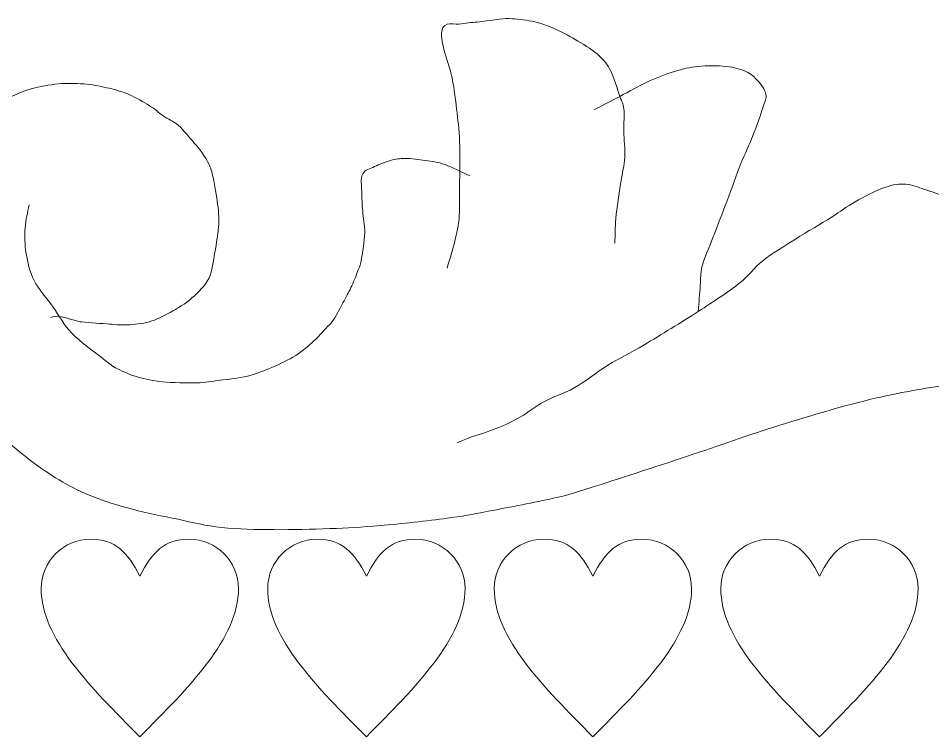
# Model space of a CAD drawing. Header units: millimetres. Extents: x -186 to 151, y -141 to 106.
# Drawn here: x -30.54 to -8.91, y 86.46 to 103.45 of the extents above; entities that cross this region are included whole.
import ezdxf

# ---------------------------------------------------------------- set-up
doc = ezdxf.new("R2010")
doc.units = ezdxf.units.MM
doc.header["$MEASUREMENT"] = 0
doc.layers.add('Camada 1', color=7, linetype='Continuous')

msp = doc.modelspace()

# ---------------------------------------------------------------- linework, layer by layer
at = {"layer": 'Camada 1', "color": 250, "lineweight": 9}
for points, knots in [([(-16.4258, 98.1295), (-16.4179, 98.3251), (-16.4258, 98.4755), (-16.4023, 98.7163), (-16.4023, 98.7163), (-16.3788, 98.957), (-16.3201, 99.3316), (-16.2849, 99.5721), (-16.2849, 99.5721), (-16.2496, 99.8125), (-16.2027, 99.9582), (-16.191, 100.1589), (-16.191, 100.1589), (-16.1793, 100.3596), (-16.2106, 100.5787), (-16.2144, 100.7702), (-16.2144, 100.7702), (-16.2184, 100.9617), (-16.1987, 101.1678), (-16.2144, 101.3081), (-16.2144, 101.3081), (-16.2303, 101.4483), (-16.2536, 101.4466), (-16.3084, 101.6015), (-16.3084, 101.6015), (-16.3631, 101.7564), (-16.4519, 102.0678), (-16.5432, 102.2373), (-16.5432, 102.2373), (-16.6346, 102.4067), (-16.7101, 102.4847), (-16.8485, 102.604), (-16.8485, 102.604), (-16.9868, 102.7234), (-17.196, 102.8464), (-17.365, 102.9464), (-17.365, 102.9464), (-17.5341, 103.0462), (-17.7022, 103.1336), (-17.8618, 103.2031), (-17.8618, 103.2031), (-18.0215, 103.2727), (-18.1555, 103.3237), (-18.3209, 103.3628), (-18.3209, 103.3628), (-18.4864, 103.4018), (-18.7109, 103.4262), (-18.8506, 103.4364), (-18.8506, 103.4364), (-18.9904, 103.4467), (-19.0272, 103.4365), (-19.1568, 103.4242), (-19.1568, 103.4242), (-19.2863, 103.4119), (-19.4786, 103.3812), (-19.6277, 103.3628), (-19.6277, 103.3628), (-19.7767, 103.3444), (-19.9014, 103.3507), (-20.0514, 103.3137), (-20.0514, 103.3137), (-20.2015, 103.2767), (-20.4749, 103.4129), (-20.5223, 103.1417), (-20.5223, 103.1417), (-20.5697, 102.8705), (-20.334, 102.3436), (-20.2751, 102.0365), (-20.2751, 102.0365), (-20.2161, 101.7293), (-20.1986, 101.5515), (-20.1691, 101.2996), (-20.1691, 101.2996), (-20.1397, 101.0478), (-20.1102, 100.8334), (-20.0985, 100.526), (-20.0985, 100.526), (-20.0867, 100.2187), (-20.0961, 99.7633), (-20.0985, 99.4576), (-20.0985, 99.4576), (-20.1007, 99.1519), (-20.0906, 98.9182), (-20.1124, 98.6918), (-20.1124, 98.6918), (-20.1344, 98.4655), (-20.1829, 98.2967), (-20.2299, 98.105), (-20.2299, 98.105), (-20.2769, 97.9133), (-20.3395, 97.7301), (-20.3942, 97.5426)], [0, 0, 0, 0, 0.0416667, 0.0416667, 0.0416667, 0.0416667, 0.0833333, 0.0833333, 0.0833333, 0.0833333, 0.125, 0.125, 0.125, 0.125, 0.1666667, 0.1666667, 0.1666667, 0.1666667, 0.2083333, 0.2083333, 0.2083333, 0.2083333, 0.25, 0.25, 0.25, 0.25, 0.2916667, 0.2916667, 0.2916667, 0.2916667, 0.3333333, 0.3333333, 0.3333333, 0.3333333, 0.375, 0.375, 0.375, 0.375, 0.4166667, 0.4166667, 0.4166667, 0.4166667, 0.4583333, 0.4583333, 0.4583333, 0.4583333, 0.5, 0.5, 0.5, 0.5, 0.5416667, 0.5416667, 0.5416667, 0.5416667, 0.5833333, 0.5833333, 0.5833333, 0.5833333, 0.625, 0.625, 0.625, 0.625, 0.6666667, 0.6666667, 0.6666667, 0.6666667, 0.7083333, 0.7083333, 0.7083333, 0.7083333, 0.75, 0.75, 0.75, 0.75, 0.7916667, 0.7916667, 0.7916667, 0.7916667, 0.8333333, 0.8333333, 0.8333333, 0.8333333, 0.875, 0.875, 0.875, 0.875, 0.9166667, 0.9166667, 0.9166667, 0.9166667, 1, 1, 1, 1]), ([(-16.919, 101.2836), (-16.7154, 101.3896), (-16.5197, 101.4914), (-16.3084, 101.6015), (-16.3084, 101.6015), (-16.0971, 101.7116), (-15.8664, 101.8459), (-15.6509, 101.9438), (-15.6509, 101.9438), (-15.4353, 102.0417), (-15.217, 102.127), (-15.0169, 102.1883), (-15.0169, 102.1883), (-14.8168, 102.2496), (-14.6578, 102.2902), (-14.4533, 102.3106), (-14.4533, 102.3106), (-14.2488, 102.331), (-13.985, 102.3311), (-13.7958, 102.3106), (-13.7958, 102.3106), (-13.6066, 102.2901), (-13.4539, 102.2465), (-13.3262, 102.1883), (-13.3262, 102.1883), (-13.1985, 102.1303), (-13.124, 102.0595), (-13.0444, 101.9683), (-13.0444, 101.9683), (-12.9647, 101.877), (-12.8776, 101.7649), (-12.8565, 101.6505), (-12.8565, 101.6505), (-12.8354, 101.536), (-12.876, 101.4958), (-12.9269, 101.3326), (-12.9269, 101.3326), (-12.978, 101.1693), (-13.0757, 100.8925), (-13.1618, 100.6723), (-13.1618, 100.6723), (-13.2479, 100.4522), (-13.3418, 100.269), (-13.4436, 100.0122), (-13.4436, 100.0122), (-13.5453, 99.7554), (-13.6628, 99.4213), (-13.7724, 99.1319), (-13.7724, 99.1319), (-13.8819, 98.8426), (-14.0032, 98.5329), (-14.1011, 98.2762), (-14.1011, 98.2762), (-14.1989, 98.0194), (-14.3081, 97.7847), (-14.3594, 97.5915), (-14.3594, 97.5915), (-14.4107, 97.3983), (-14.3907, 97.3063), (-14.4063, 97.1269), (-14.4063, 97.1269), (-14.422, 96.9476), (-14.4377, 96.7194), (-14.4533, 96.5157)], [0, 0, 0, 0, 0.0588235, 0.0588235, 0.0588235, 0.0588235, 0.1176471, 0.1176471, 0.1176471, 0.1176471, 0.1764706, 0.1764706, 0.1764706, 0.1764706, 0.2352941, 0.2352941, 0.2352941, 0.2352941, 0.2941176, 0.2941176, 0.2941176, 0.2941176, 0.3529412, 0.3529412, 0.3529412, 0.3529412, 0.4117647, 0.4117647, 0.4117647, 0.4117647, 0.4705882, 0.4705882, 0.4705882, 0.4705882, 0.5294118, 0.5294118, 0.5294118, 0.5294118, 0.5882353, 0.5882353, 0.5882353, 0.5882353, 0.6470588, 0.6470588, 0.6470588, 0.6470588, 0.7058824, 0.7058824, 0.7058824, 0.7058824, 0.7647059, 0.7647059, 0.7647059, 0.7647059, 0.8235294, 0.8235294, 0.8235294, 0.8235294, 0.8823529, 0.8823529, 0.8823529, 0.8823529, 1, 1, 1, 1]), ([(-29.7636, 96.369), (-29.6153, 96.484), (-29.1883, 96.2793), (-29.0825, 96.2712), (-29.0825, 96.2712), (-28.9769, 96.263), (-28.6364, 96.2344), (-28.4485, 96.2222), (-28.4485, 96.2222), (-28.2608, 96.21), (-28.1244, 96.1896), (-27.9555, 96.1978), (-27.9555, 96.1978), (-27.7865, 96.2059), (-27.6087, 96.2218), (-27.4388, 96.2712), (-27.4388, 96.2712), (-27.269, 96.3205), (-27.1145, 96.3972), (-26.9458, 96.4912), (-26.9458, 96.4912), (-26.7769, 96.5852), (-26.5832, 96.6978), (-26.4291, 96.8336), (-26.4291, 96.8336), (-26.2751, 96.9692), (-26.1227, 97.1132), (-26.0299, 97.2982), (-26.0299, 97.2982), (-25.9371, 97.483), (-25.9281, 97.6932), (-25.8891, 97.9093), (-25.8891, 97.9093), (-25.8499, 98.1256), (-25.8029, 98.3767), (-25.7951, 98.5941), (-25.7951, 98.5941), (-25.7873, 98.8113), (-25.8108, 98.9888), (-25.8421, 99.2053), (-25.8421, 99.2053), (-25.8734, 99.4217), (-25.9243, 99.7117), (-25.9829, 99.89), (-25.9829, 99.89), (-26.0417, 100.0682), (-26.1253, 100.1611), (-26.1905, 100.2625), (-26.1905, 100.2625), (-26.2557, 100.3637), (-26.2798, 100.3873), (-26.373, 100.4959), (-26.373, 100.4959), (-26.4662, 100.6043), (-26.6261, 100.805), (-26.7497, 100.9134), (-26.7497, 100.9134), (-26.8734, 101.0217), (-26.9949, 101.0627), (-27.1088, 101.1405), (-27.1088, 101.1405), (-27.2226, 101.2183), (-27.2978, 101.296), (-27.4325, 101.38), (-27.4325, 101.38), (-27.5671, 101.464), (-27.7556, 101.5747), (-27.9152, 101.6435), (-27.9152, 101.6435), (-28.0748, 101.7123), (-28.2191, 101.7499), (-28.386, 101.7909), (-28.386, 101.7909), (-28.553, 101.8318), (-28.7269, 101.8707), (-28.9157, 101.8891), (-28.9157, 101.8891), (-29.1047, 101.9075), (-29.3114, 101.9158), (-29.5162, 101.9014), (-29.5162, 101.9014), (-29.7209, 101.8871), (-29.951, 101.8504), (-30.1401, 101.8032), (-30.1401, 101.8032), (-30.3292, 101.7559), (-30.479, 101.697), (-30.6463, 101.619), (-30.6463, 101.619), (-30.8136, 101.5409), (-30.9598, 101.4596), (-31.1407, 101.3365), (-31.1407, 101.3365), (-31.3215, 101.2134), (-31.5692, 101.0368), (-31.7293, 100.8822), (-31.7293, 100.8822), (-31.8895, 100.7275), (-31.9567, 100.6142), (-32.0942, 100.4155), (-32.0942, 100.4155), (-32.2316, 100.2167), (-32.4297, 99.8956), (-32.5534, 99.691), (-32.5534, 99.691), (-32.677, 99.4862), (-32.7332, 99.4033), (-32.8358, 99.1875), (-32.8358, 99.1875), (-32.9385, 98.9717), (-33.1118, 98.6617), (-33.1685, 98.3984), (-33.1685, 98.3984), (-33.2251, 98.1351), (-33.1881, 97.8817), (-33.1685, 97.6404), (-33.1685, 97.6404), (-33.1488, 97.3991), (-33.1059, 97.1965), (-33.051, 96.9558), (-33.051, 96.9558), (-32.9962, 96.715), (-32.9339, 96.4552), (-32.8397, 96.1978), (-32.8397, 96.1978), (-32.7455, 95.9403), (-32.6211, 95.6528), (-32.4874, 95.4154), (-32.4874, 95.4154), (-32.3538, 95.1778), (-32.2056, 95.0078), (-32.0413, 94.7796), (-32.0413, 94.7796), (-31.8769, 94.5514), (-31.6862, 94.2511), (-31.5012, 94.0461), (-31.5012, 94.0461), (-31.3162, 93.8411), (-31.1568, 93.7405), (-30.9376, 93.557), (-30.9376, 93.557), (-30.7185, 93.3737), (-30.4291, 93.1252), (-30.1862, 92.9458), (-30.1862, 92.9458), (-29.9433, 92.7663), (-29.717, 92.6159), (-29.4818, 92.4813), (-29.4818, 92.4813), (-29.2465, 92.3465), (-29.048, 92.245), (-28.7773, 92.1389), (-28.7773, 92.1389), (-28.5066, 92.0327), (-28.1984, 91.9352), (-27.8615, 91.8455), (-27.8615, 91.8455), (-27.5246, 91.7558), (-27.114, 91.6743), (-26.7578, 91.601), (-26.7578, 91.601), (-26.4017, 91.5276), (-26.1052, 91.4462), (-25.7246, 91.4053), (-25.7246, 91.4053), (-25.3441, 91.3645), (-24.9068, 91.3605), (-24.4801, 91.3564), (-24.4801, 91.3564), (-24.0533, 91.3524), (-23.5839, 91.3646), (-23.1651, 91.3809), (-23.1651, 91.3809), (-22.7463, 91.3972), (-22.4294, 91.4135), (-21.9675, 91.4543), (-21.9675, 91.4543), (-21.5056, 91.495), (-20.8445, 91.5643), (-20.3942, 91.6255), (-20.3942, 91.6255), (-19.944, 91.6866), (-19.6976, 91.7395), (-19.2671, 91.821), (-19.2671, 91.821), (-18.8366, 91.9025), (-18.1951, 92.0248), (-17.8112, 92.1144), (-17.8112, 92.1144), (-17.4274, 92.2041), (-17.4825, 92.196), (-16.9659, 92.359), (-16.9659, 92.359), (-16.4493, 92.5219), (-15.4512, 92.8479), (-14.7116, 93.0925), (-14.7116, 93.0925), (-13.9719, 93.337), (-13.2676, 93.5978), (-12.5278, 93.826), (-12.5278, 93.826), (-11.788, 94.0542), (-10.963, 94.2986), (-10.2735, 94.4617), (-10.2735, 94.4617), (-9.584, 94.6249), (-8.9822, 94.7144), (-8.395, 94.8041), (-8.395, 94.8041), (-7.8077, 94.8937), (-7.2375, 94.9711), (-6.7512, 94.9996), (-6.7512, 94.9996), (-6.2649, 95.0282), (-5.8122, 94.9915), (-5.4832, 94.9753), (-5.4832, 94.9753), (-5.1543, 94.9589), (-5.0334, 94.9426), (-4.7788, 94.9019), (-4.7788, 94.9019), (-4.5241, 94.8611), (-4.227, 94.7959), (-3.9569, 94.7307), (-3.9569, 94.7307), (-3.6868, 94.6656), (-3.3659, 94.5676), (-3.1584, 94.5107), (-3.1584, 94.5107), (-2.9511, 94.4536), (-2.8445, 94.4572), (-2.7124, 94.3884), (-2.7124, 94.3884), (-2.5802, 94.3196), (-2.4931, 94.201), (-2.3836, 94.1072)], [0, 0, 0, 0, 0.0166667, 0.0166667, 0.0166667, 0.0166667, 0.0333333, 0.0333333, 0.0333333, 0.0333333, 0.05, 0.05, 0.05, 0.05, 0.0666667, 0.0666667, 0.0666667, 0.0666667, 0.0833333, 0.0833333, 0.0833333, 0.0833333, 0.1, 0.1, 0.1, 0.1, 0.1166667, 0.1166667, 0.1166667, 0.1166667, 0.1333333, 0.1333333, 0.1333333, 0.1333333, 0.15, 0.15, 0.15, 0.15, 0.1666667, 0.1666667, 0.1666667, 0.1666667, 0.1833333, 0.1833333, 0.1833333, 0.1833333, 0.2, 0.2, 0.2, 0.2, 0.2166667, 0.2166667, 0.2166667, 0.2166667, 0.2333333, 0.2333333, 0.2333333, 0.2333333, 0.25, 0.25, 0.25, 0.25, 0.2666667, 0.2666667, 0.2666667, 0.2666667, 0.2833333, 0.2833333, 0.2833333, 0.2833333, 0.3, 0.3, 0.3, 0.3, 0.3166667, 0.3166667, 0.3166667, 0.3166667, 0.3333333, 0.3333333, 0.3333333, 0.3333333, 0.35, 0.35, 0.35, 0.35, 0.3666667, 0.3666667, 0.3666667, 0.3666667, 0.3833333, 0.3833333, 0.3833333, 0.3833333, 0.4, 0.4, 0.4, 0.4, 0.4166667, 0.4166667, 0.4166667, 0.4166667, 0.4333333, 0.4333333, 0.4333333, 0.4333333, 0.45, 0.45, 0.45, 0.45, 0.4666667, 0.4666667, 0.4666667, 0.4666667, 0.4833333, 0.4833333, 0.4833333, 0.4833333, 0.5, 0.5, 0.5, 0.5, 0.5166667, 0.5166667, 0.5166667, 0.5166667, 0.5333333, 0.5333333, 0.5333333, 0.5333333, 0.55, 0.55, 0.55, 0.55, 0.5666667, 0.5666667, 0.5666667, 0.5666667, 0.5833333, 0.5833333, 0.5833333, 0.5833333, 0.6, 0.6, 0.6, 0.6, 0.6166667, 0.6166667, 0.6166667, 0.6166667, 0.6333333, 0.6333333, 0.6333333, 0.6333333, 0.65, 0.65, 0.65, 0.65, 0.6666667, 0.6666667, 0.6666667, 0.6666667, 0.6833333, 0.6833333, 0.6833333, 0.6833333, 0.7, 0.7, 0.7, 0.7, 0.7166667, 0.7166667, 0.7166667, 0.7166667, 0.7333333, 0.7333333, 0.7333333, 0.7333333, 0.75, 0.75, 0.75, 0.75, 0.7666667, 0.7666667, 0.7666667, 0.7666667, 0.7833333, 0.7833333, 0.7833333, 0.7833333, 0.8, 0.8, 0.8, 0.8, 0.8166667, 0.8166667, 0.8166667, 0.8166667, 0.8333333, 0.8333333, 0.8333333, 0.8333333, 0.85, 0.85, 0.85, 0.85, 0.8666667, 0.8666667, 0.8666667, 0.8666667, 0.8833333, 0.8833333, 0.8833333, 0.8833333, 0.9, 0.9, 0.9, 0.9, 0.9166667, 0.9166667, 0.9166667, 0.9166667, 0.9333333, 0.9333333, 0.9333333, 0.9333333, 0.95, 0.95, 0.95, 0.95, 0.9666667, 0.9666667, 0.9666667, 0.9666667, 1, 1, 1, 1]), ([(-19.8541, 99.7187), (-20.0499, 99.8084), (-20.2642, 99.9263), (-20.4412, 99.9877), (-20.4412, 99.9877), (-20.6183, 100.0492), (-20.7541, 100.0611), (-20.9108, 100.0855), (-20.9108, 100.0855), (-21.0675, 100.1099), (-21.2426, 100.1344), (-21.3805, 100.1344), (-21.3805, 100.1344), (-21.5184, 100.1344), (-21.6106, 100.1183), (-21.7327, 100.0855), (-21.7327, 100.0855), (-21.8548, 100.0528), (-21.9985, 99.9919), (-22.1084, 99.9388), (-22.1084, 99.9388), (-22.2183, 99.8857), (-22.3326, 99.8785), (-22.3902, 99.7677), (-22.3902, 99.7677), (-22.4478, 99.657), (-22.4137, 99.4989), (-22.4137, 99.352), (-22.4137, 99.352), (-22.4137, 99.2051), (-22.4019, 99.0505), (-22.3902, 98.8874), (-22.3902, 98.8874), (-22.3784, 98.7244), (-22.3387, 98.5635), (-22.3433, 98.3739), (-22.3433, 98.3739), (-22.3478, 98.1845), (-22.3924, 97.9034), (-22.4176, 97.7572), (-22.4176, 97.7572), (-22.4428, 97.611), (-22.4558, 97.6049), (-22.4941, 97.4993), (-22.4941, 97.4993), (-22.5324, 97.3938), (-22.5913, 97.2467), (-22.6472, 97.1248), (-22.6472, 97.1248), (-22.7031, 97.0029), (-22.758, 96.9027), (-22.8296, 96.7686), (-22.8296, 96.7686), (-22.9013, 96.6346), (-23.0058, 96.4284), (-23.0768, 96.3203), (-23.0768, 96.3203), (-23.1479, 96.2122), (-23.1828, 96.2006), (-23.2534, 96.1238), (-23.2534, 96.1238), (-23.3241, 96.0471), (-23.3907, 95.9609), (-23.5007, 95.8595), (-23.5007, 95.8595), (-23.6106, 95.758), (-23.751, 95.6226), (-23.9127, 95.5156), (-23.9127, 95.5156), (-24.0743, 95.4086), (-24.2653, 95.3092), (-24.4659, 95.221), (-24.4659, 95.221), (-24.6664, 95.1328), (-24.8947, 95.043), (-25.1134, 94.9876), (-25.1134, 94.9876), (-25.3322, 94.9321), (-25.5725, 94.9159), (-25.7726, 94.8893), (-25.7726, 94.8893), (-25.9727, 94.8628), (-26.0881, 94.834), (-26.3141, 94.8279), (-26.3141, 94.8279), (-26.5402, 94.8218), (-26.8943, 94.8299), (-27.1265, 94.8525), (-27.1265, 94.8525), (-27.3586, 94.875), (-27.5259, 94.9116), (-27.7033, 94.963), (-27.7033, 94.963), (-27.8807, 95.0144), (-28.0459, 95.0854), (-28.186, 95.1595), (-28.186, 95.1595), (-28.326, 95.2336), (-28.3582, 95.2646), (-28.539, 95.4051), (-28.539, 95.4051), (-28.7199, 95.5456), (-29.0734, 95.7984), (-29.2705, 96.0022), (-29.2705, 96.0022), (-29.4674, 96.206), (-29.5622, 96.4099), (-29.7109, 96.6178), (-29.7109, 96.6178), (-29.8597, 96.8257), (-30.0546, 97.035), (-30.1627, 97.2492), (-30.1627, 97.2492), (-30.2708, 97.4635), (-30.3151, 97.6754), (-30.3506, 97.885), (-30.3506, 97.885), (-30.3861, 98.0945), (-30.3859, 98.3036), (-30.3741, 98.4961), (-30.3741, 98.4961), (-30.3623, 98.6888), (-30.3115, 98.8548), (-30.2802, 99.0342)], [0, 0, 0, 0, 0.03125, 0.03125, 0.03125, 0.03125, 0.0625, 0.0625, 0.0625, 0.0625, 0.09375, 0.09375, 0.09375, 0.09375, 0.125, 0.125, 0.125, 0.125, 0.15625, 0.15625, 0.15625, 0.15625, 0.1875, 0.1875, 0.1875, 0.1875, 0.21875, 0.21875, 0.21875, 0.21875, 0.25, 0.25, 0.25, 0.25, 0.28125, 0.28125, 0.28125, 0.28125, 0.3125, 0.3125, 0.3125, 0.3125, 0.34375, 0.34375, 0.34375, 0.34375, 0.375, 0.375, 0.375, 0.375, 0.40625, 0.40625, 0.40625, 0.40625, 0.4375, 0.4375, 0.4375, 0.4375, 0.46875, 0.46875, 0.46875, 0.46875, 0.5, 0.5, 0.5, 0.5, 0.53125, 0.53125, 0.53125, 0.53125, 0.5625, 0.5625, 0.5625, 0.5625, 0.59375, 0.59375, 0.59375, 0.59375, 0.625, 0.625, 0.625, 0.625, 0.65625, 0.65625, 0.65625, 0.65625, 0.6875, 0.6875, 0.6875, 0.6875, 0.71875, 0.71875, 0.71875, 0.71875, 0.75, 0.75, 0.75, 0.75, 0.78125, 0.78125, 0.78125, 0.78125, 0.8125, 0.8125, 0.8125, 0.8125, 0.84375, 0.84375, 0.84375, 0.84375, 0.875, 0.875, 0.875, 0.875, 0.90625, 0.90625, 0.90625, 0.90625, 0.9375, 0.9375, 0.9375, 0.9375, 1, 1, 1, 1]), ([(-0.9739, 97.937), (-1.3894, 98.0431), (-1.8674, 98.1953), (-2.2251, 98.2566), (-2.2251, 98.2566), (-2.5829, 98.3179), (-2.7637, 98.2894), (-3.1114, 98.3033), (-3.1114, 98.3033), (-3.4593, 98.3171), (-3.9507, 98.3483), (-4.3122, 98.3401), (-4.3122, 98.3401), (-4.6737, 98.332), (-4.9912, 98.2746), (-5.2776, 98.2541), (-5.2776, 98.2541), (-5.5639, 98.2337), (-5.8065, 98.2112), (-6.031, 98.2172), (-6.031, 98.2172), (-6.2553, 98.2234), (-6.4013, 98.2459), (-6.6195, 98.291), (-6.6195, 98.291), (-6.8378, 98.3361), (-7.1357, 98.4049), (-7.3377, 98.4875), (-7.3377, 98.4875), (-7.5395, 98.57), (-7.6127, 98.6626), (-7.8203, 98.7823), (-7.8203, 98.7823), (-8.0279, 98.9019), (-8.3692, 99.1019), (-8.5828, 99.2053), (-8.5828, 99.2053), (-8.7966, 99.3087), (-8.9388, 99.3479), (-9.0994, 99.4009), (-9.0994, 99.4009), (-9.26, 99.4539), (-9.3859, 99.5149), (-9.5456, 99.5231), (-9.5456, 99.5231), (-9.7053, 99.5315), (-9.837, 99.5197), (-10.0387, 99.4498), (-10.0387, 99.4498), (-10.2403, 99.3799), (-10.5315, 99.2259), (-10.7432, 99.1075), (-10.7432, 99.1075), (-10.9548, 98.9891), (-11.0719, 98.8874), (-11.3067, 98.7407), (-11.3067, 98.7407), (-11.5416, 98.5941), (-11.882, 98.3984), (-12.152, 98.2272), (-12.152, 98.2272), (-12.4221, 98.056), (-12.7031, 97.8896), (-12.9269, 97.7138), (-12.9269, 97.7138), (-13.1509, 97.5379), (-13.2354, 97.3761), (-13.4905, 97.1758), (-13.4905, 97.1758), (-13.7457, 96.9756), (-14.0814, 96.7561), (-14.4533, 96.5157), (-14.4533, 96.5157), (-14.8252, 96.2752), (-15.3652, 95.9452), (-15.7213, 95.7332), (-15.7213, 95.7332), (-16.0775, 95.5213), (-16.3121, 95.4154), (-16.5902, 95.2442), (-16.5902, 95.2442), (-16.8683, 95.073), (-17.1372, 94.8493), (-17.3885, 94.7062), (-17.3885, 94.7062), (-17.6399, 94.5631), (-17.8811, 94.5028), (-18.093, 94.3884), (-18.093, 94.3884), (-18.3049, 94.274), (-18.4684, 94.1278), (-18.6566, 94.0216), (-18.6566, 94.0216), (-18.8448, 93.9155), (-19.0203, 93.8342), (-19.2202, 93.7526), (-19.2202, 93.7526), (-19.4201, 93.6711), (-19.6976, 93.5896), (-19.8541, 93.5326), (-19.8541, 93.5326), (-20.0107, 93.4756), (-20.0577, 93.4511), (-20.1594, 93.4103)], [0, 0, 0, 0, 0.037037, 0.037037, 0.037037, 0.037037, 0.0740741, 0.0740741, 0.0740741, 0.0740741, 0.1111111, 0.1111111, 0.1111111, 0.1111111, 0.1481481, 0.1481481, 0.1481481, 0.1481481, 0.1851852, 0.1851852, 0.1851852, 0.1851852, 0.2222222, 0.2222222, 0.2222222, 0.2222222, 0.2592593, 0.2592593, 0.2592593, 0.2592593, 0.2962963, 0.2962963, 0.2962963, 0.2962963, 0.3333333, 0.3333333, 0.3333333, 0.3333333, 0.3703704, 0.3703704, 0.3703704, 0.3703704, 0.4074074, 0.4074074, 0.4074074, 0.4074074, 0.4444444, 0.4444444, 0.4444444, 0.4444444, 0.4814815, 0.4814815, 0.4814815, 0.4814815, 0.5185185, 0.5185185, 0.5185185, 0.5185185, 0.5555556, 0.5555556, 0.5555556, 0.5555556, 0.5925926, 0.5925926, 0.5925926, 0.5925926, 0.6296296, 0.6296296, 0.6296296, 0.6296296, 0.6666667, 0.6666667, 0.6666667, 0.6666667, 0.7037037, 0.7037037, 0.7037037, 0.7037037, 0.7407407, 0.7407407, 0.7407407, 0.7407407, 0.7777778, 0.7777778, 0.7777778, 0.7777778, 0.8148148, 0.8148148, 0.8148148, 0.8148148, 0.8518519, 0.8518519, 0.8518519, 0.8518519, 0.8888889, 0.8888889, 0.8888889, 0.8888889, 0.9259259, 0.9259259, 0.9259259, 0.9259259, 1, 1, 1, 1])]:
    msp.add_open_spline(points, degree=3, knots=knots, dxfattribs=at)
at = {"layer": 'Camada 1', "color": 2, "lineweight": 9}
for points in [[(-27.6613, 90.2531), (-27.3696, 90.8365), (-27.0779, 91.1282), (-26.4943, 91.1282), (-26.4943, 91.1282), (-25.8503, 91.1282), (-25.3276, 90.6055), (-25.3276, 89.9615), (-25.3276, 89.9615), (-25.3276, 88.7946), (-26.4943, 87.6278), (-27.6613, 86.461), (-27.6613, 86.461), (-28.8281, 87.6278), (-29.9949, 88.7946), (-29.9949, 89.9615), (-29.9949, 89.9615), (-29.9949, 90.6055), (-29.4722, 91.1282), (-28.8281, 91.1282), (-28.8281, 91.1282), (-28.2446, 91.1282), (-27.953, 90.8365), (-27.6613, 90.2531)], [(-22.3033, 90.2531), (-22.0116, 90.8365), (-21.72, 91.1282), (-21.1364, 91.1282), (-21.1364, 91.1282), (-20.4924, 91.1282), (-19.9697, 90.6055), (-19.9697, 89.9615), (-19.9697, 89.9615), (-19.9697, 88.7946), (-21.1364, 87.6278), (-22.3033, 86.461), (-22.3033, 86.461), (-23.4701, 87.6278), (-24.6369, 88.7946), (-24.6369, 89.9615), (-24.6369, 89.9615), (-24.6369, 90.6055), (-24.1142, 91.1282), (-23.4701, 91.1282), (-23.4701, 91.1282), (-22.8867, 91.1282), (-22.595, 90.8365), (-22.3033, 90.2531)], [(-16.9455, 90.2531), (-16.6538, 90.8365), (-16.3622, 91.1282), (-15.7787, 91.1282), (-15.7787, 91.1282), (-15.1346, 91.1282), (-14.6119, 90.6055), (-14.6119, 89.9615), (-14.6119, 89.9615), (-14.6119, 88.7946), (-15.7787, 87.6278), (-16.9455, 86.461), (-16.9455, 86.461), (-18.1124, 87.6278), (-19.2791, 88.7946), (-19.2791, 89.9615), (-19.2791, 89.9615), (-19.2791, 90.6055), (-18.7564, 91.1282), (-18.1124, 91.1282), (-18.1124, 91.1282), (-17.5289, 91.1282), (-17.2372, 90.8365), (-16.9455, 90.2531)], [(-11.5877, 90.2531), (-11.296, 90.8365), (-11.0044, 91.1282), (-10.4209, 91.1282), (-10.4209, 91.1282), (-9.7768, 91.1282), (-9.2541, 90.6055), (-9.2541, 89.9615), (-9.2541, 89.9615), (-9.2541, 88.7946), (-10.4209, 87.6278), (-11.5877, 86.461), (-11.5877, 86.461), (-12.7546, 87.6278), (-13.9213, 88.7946), (-13.9213, 89.9615), (-13.9213, 89.9615), (-13.9213, 90.6055), (-13.3986, 91.1282), (-12.7546, 91.1282), (-12.7546, 91.1282), (-12.1711, 91.1282), (-11.8794, 90.8365), (-11.5877, 90.2531)]]:
    msp.add_open_spline(points, degree=3, knots=[0, 0, 0, 0, 0.1428571, 0.1428571, 0.1428571, 0.1428571, 0.2857143, 0.2857143, 0.2857143, 0.2857143, 0.4285714, 0.4285714, 0.4285714, 0.4285714, 0.5714286, 0.5714286, 0.5714286, 0.5714286, 0.7142857, 0.7142857, 0.7142857, 0.7142857, 1, 1, 1, 1], dxfattribs=at)

doc.saveas('drawing.dxf')
